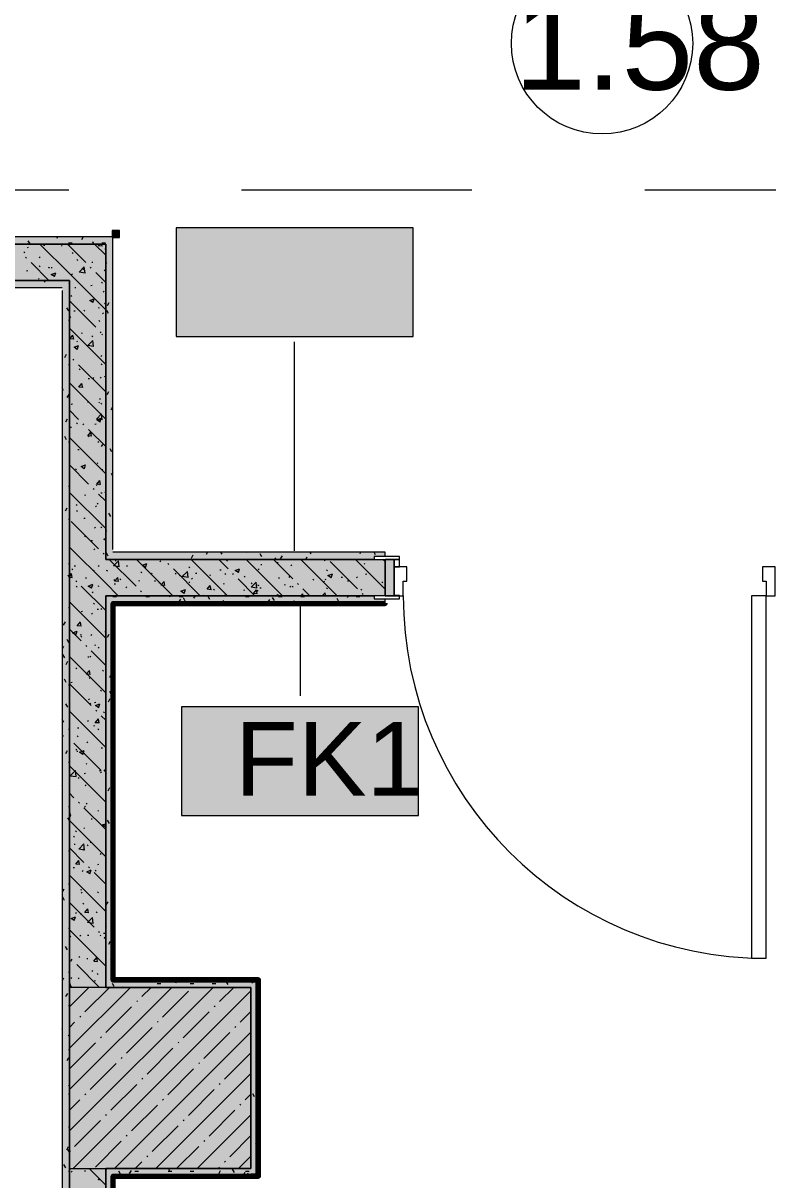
# Model space of a CAD drawing. Header units: millimetres. Extents: x -3817 to 677485, y -22715 to 103890.
# Drawn here: x 78696 to 80748, y 20480 to 23671 of the extents above; entities that cross this region are included whole.
import ezdxf

# ---------------------------------------------------------------- set-up
doc = ezdxf.new("R2010")
doc.units = ezdxf.units.MM
doc.layers.add('PDF _Геометрия', color=7, linetype='Continuous', true_color=0x1d1d1d)
doc.layers.add('PDF _Сплошная заливка', color=7, linetype='Continuous', true_color=0xffffff)
doc.layers.add('PDF _Текст', color=7, linetype='Continuous')
doc.styles.add('PDF GOST-Common', font='arial.ttf')

msp = doc.modelspace()

# ---------------------------------------------------------------- hatches: boundary and pattern name
at = {"layer": 'PDF _Сплошная заливка', "transparency": 33554559}
h = msp.add_hatch(color=256, dxfattribs=at)
h.paths.add_polyline_path([(78923.1, 23061.3), (78923.1, 23081.3), (78623.1, 23081.3), (78623.1, 23069.3), (78653.1, 23069.3), (78653.1, 23061.3), (78823.1, 23061.3)], flags=0)
h.paths.add_polyline_path([(77493.1, 23061.3), (77493.1, 23069.3), (77523.1, 23069.3), (77523.1, 23081.3), (76413.1, 23081.3), (76413.1, 23069.3), (76443.1, 23069.3), (76443.1, 23061.3), (77111.9, 23061.3)], flags=0)
h.paths.add_polyline_path([(68543.3, 23061.3), (69298.3, 23061.3), (69298.3, 23069.3), (69303.3, 23069.3), (69303.3, 23081.3), (68538.3, 23081.3), (68538.3, 23069.3), (68543.3, 23069.3), (68543.3, 23061.5)], flags=0)
h.paths.add_polyline_path([(66721.3, 23061.3), (67383.3, 23061.5), (67383.3, 23069.3), (67388.3, 23069.3), (67388.3, 23081.3), (66503.3, 23081.3), (66503.3, 23061.3)], flags=0)
h.paths.add_polyline_path([(70458.3, 23061.3), (74933.1, 23061.5), (74933.1, 23069.3), (74963.1, 23069.3), (74963.1, 23081.3), (70453.3, 23081.3), (70453.3, 23069.3), (70458.3, 23069.3)], flags=0)
for points in [[(78923.1, 22211.3), (78943.1, 22211.3), (78943.1, 23081.3), (78923.1, 23081.3), (78923.1, 22492.8)], [(78823.1, 17061.3), (78823.3, 17062.1), (78823.3, 17561.3), (78923.1, 17561.3), (78923.1, 20511.3), (78823.3, 20511.3), (78823.3, 21011.3), (78923.1, 21011.3), (78923.1, 23061.3), (78823.1, 23061.3), (78823.1, 17406.3)], [(78803.1, 17881.3), (78823.1, 17881.3), (78823.1, 22961.3), (78803.1, 22961.3), (78803.1, 17889.3)], [(79343.3, 21011.3), (79343.3, 21031.3), (78943.1, 21031.3), (78943.1, 21011.3), (79323.3, 21011.3)], [(78943.1, 20491.3), (79323.3, 20491.3), (79323.3, 20511.3), (78923.1, 20511.3), (78923.1, 20491.3)], [(78923.1, 17561.3), (78943.1, 17561.3), (78943.1, 20491.3), (78923.1, 20491.3), (78923.1, 17971.4)]]:
    msp.add_hatch(color=256, dxfattribs=at).paths.add_polyline_path(points)
h = msp.add_hatch(color=256, dxfattribs=at)
h.paths.add_polyline_path([(74963.1, 22961.3), (74963.1, 23061.3), (71053.3, 23061.3), (71053.3, 22961.3), (74933.1, 22961.3)], flags=0)
h.paths.add_polyline_path([(78653.1, 22961.3), (78823.1, 22961.3), (78823.1, 23061.3), (78623.1, 23061.3), (78623.1, 22961.3)], flags=0)
h.paths.add_polyline_path([(76962.8, 22961.3), (77523.1, 22961.3), (77523.1, 23061.3), (76413.1, 23061.3), (76413.1, 22961.3), (76663.1, 22961.3)], flags=0)
h.paths.add_polyline_path([(68678.3, 22961.3), (69328.3, 22961.3), (69328.3, 23061.3), (68513.3, 23061.3), (68513.3, 22961.3), (68543.3, 22961.3)], flags=0)
h.paths.add_polyline_path([(70453.3, 22961.3), (70553.3, 22961.3), (70553.3, 23061.3), (70428.3, 23061.3), (70428.3, 22961.3), (70432.2, 22961.3)], flags=0)
h = msp.add_hatch(color=256, dxfattribs=at)
h.paths.add_polyline_path([(77523.1, 22941.3), (77523.1, 22953.4), (77493.1, 22953.4), (77493.1, 22961.3), (77042.8, 22961.3), (77042.8, 22941.3), (77493.1, 22941.3)], flags=0)
h.paths.add_polyline_path([(78803.1, 22941.3), (78803.1, 22961.3), (78653.1, 22961.3), (78653.1, 22953.4), (78623.1, 22953.4), (78623.1, 22941.3), (78782.1, 22941.3)], flags=0)
h = msp.add_hatch(color=256, dxfattribs=at)
h.paths.add_polyline_path([(85453.3, 22191.3), (85453.3, 22211.3), (84623.3, 22211.3), (84623.3, 22199.3), (84653.3, 22199.3), (84653.3, 22191.3), (85275.9, 22191.3)], flags=0)
h.paths.add_polyline_path([(83643.3, 22191.3), (83643.3, 22199.3), (83673.3, 22199.3), (83673.3, 22211.3), (83073.3, 22211.3), (83073.3, 22199.3), (83103.3, 22199.3), (83103.3, 22191.3)], flags=0)
h.paths.add_polyline_path([(79663.3, 22191.3), (79663.3, 22199.3), (79693.3, 22199.3), (79693.3, 22211.3), (78923.1, 22211.3), (78923.1, 22191.3)], flags=0)
h.paths.add_polyline_path([(81943.3, 22191.3), (81943.3, 22199.3), (81973.3, 22199.3), (81973.3, 22211.3), (80793.3, 22211.3), (80793.3, 22199.3), (80823.3, 22199.3), (80823.3, 22191.3), (81803.3, 22191.3)], flags=0)
h = msp.add_hatch(color=256, dxfattribs=at)
h.paths.add_polyline_path([(81703.3, 22091.3), (81703.3, 22191.3), (80793.3, 22191.3), (80793.3, 22091.3), (81565, 22091.3)], flags=0)
h.paths.add_polyline_path([(79693.3, 22091.3), (79693.3, 22191.3), (78923.1, 22191.3), (78923.1, 22091.3), (79663.3, 22091.3)], flags=0)
h = msp.add_hatch(color=256, dxfattribs=at)
h.paths.add_polyline_path([(79693.3, 22071.3), (79693.3, 22083.3), (79663.3, 22083.3), (79663.3, 22091.3), (78943.1, 22091.3), (78943.1, 22071.3), (79663.3, 22071.3)], flags=0)
h.paths.add_polyline_path([(80873.3, 22071.3), (80873.3, 22091.3), (80823.3, 22091.3), (80823.3, 22083.3), (80793.3, 22083.3), (80793.3, 22071.3), (80872.3, 22071.3)], flags=0)

# ---------------------------------------------------------------- linework, layer by layer
at = {"layer": 'PDF _Геометрия', "color": 253, "lineweight": 9, "true_color": 0xaaaaaa}
for points in [[(77233.8, 23211.3), (78821.3, 23211.3)], [(79297.6, 23211.3), (79932.6, 23211.3)], [(80408.8, 23211.3), (82443.3, 23211.3), (84943.3, 23211.3)]]:
    msp.add_lwpolyline(points, dxfattribs=at)
at = {"layer": 'PDF _Геометрия', "color": 7, "lineweight": 20}
msp.add_lwpolyline([(78941.1, 23098.9), (78941.1, 23079.4), (78961.1, 23079.4), (78961.1, 23098.9)], close=True, dxfattribs=at)
at = {"layer": 'PDF _Геометрия', "color": 7, "lineweight": 9}
for points in [[(79770.3, 23106), (79117.1, 23106), (79117.1, 22806), (79770.3, 22806)], [(78823.1, 23061.3), (78653.1, 23061.3)], [(79785.6, 21784.9), (79132.4, 21784.9), (79132.4, 21484.9), (79785.6, 21484.9)], [(79323.3, 21011.3), (78823.3, 21011.3), (78823.3, 20511.3), (79323.3, 20511.3)]]:
    msp.add_lwpolyline(points, close=True, dxfattribs=at)
for points in [[(78923.1, 23081.3), (78623.1, 23081.3)], [(78623.1, 22941.3), (78782.1, 22941.3), (78803.1, 22941.3)], [(78803.1, 22933.3), (78803.1, 17889.3)], [(79443.7, 22215.3), (79443.7, 22792.1)], [(79693.3, 22211.3), (78943.1, 22211.3)], [(78943.1, 22071.3), (78956.1, 22071.3), (79693.3, 22071.3)], [(78943.1, 21031.3), (78943.1, 22070.3)], [(79459, 22070.8), (79459, 21815)], [(78943.1, 20491.3), (79323.3, 20491.3)], [(78943.1, 17581.4), (78943.1, 20490.3)]]:
    msp.add_lwpolyline(points, dxfattribs=at)
at = {"layer": 'PDF _Геометрия', "color": 253, "lineweight": 9, "true_color": 0x9b9b9b}
for points in [[(78714.5, 23061.6), (78709.5, 23070.3)], [(78790.6, 23081.3), (78788, 23076.8)], [(78861, 23081.3), (78856, 23072.7)], [(78890.6, 23061.3), (78887.2, 23067.3)], [(78709.7, 23063.2), (78708.7, 23061.3)], [(78820.7, 23064.5), (78830.8, 23064.5)], [(78912.1, 23064.5), (78922.2, 23064.5)], [(78925, 23009.3), (78923.1, 23006)], [(78942.6, 23003.5), (78943.1, 23003.5)], [(78756.5, 22961.3), (78753.4, 22956)], [(78823.1, 22954.7), (78821.5, 22951.9)], [(78821.2, 22876.8), (78816.1, 22885.6)], [(78930.8, 22869.8), (78925.8, 22878.5)], [(78932.1, 22899.6), (78927, 22890.9)], [(78942.6, 22881.6), (78943.1, 22881.6)], [(78820.7, 22851.1), (78823.1, 22851.1)], [(78803.1, 22798.1), (78803.1, 22798.1)], [(78814.2, 22756.5), (78809.2, 22747.8)], [(78942.6, 22759.7), (78943.1, 22759.7)], [(78820.7, 22729.2), (78823.1, 22729.2)], [(78807, 22657.5), (78803.1, 22664.4)], [(78931, 22653.9), (78926, 22645.2)], [(78942.6, 22668.2), (78943.1, 22668.2)], [(78821.3, 22646.8), (78816.3, 22638.1)], [(78820.7, 22637.7), (78823.1, 22637.7)], [(78942.1, 22612.3), (78937.1, 22603.5)], [(78817.2, 22578.8), (78812.2, 22570.1)], [(78815.2, 22521.4), (78810.2, 22530.2)], [(78942.6, 22546.3), (78943.1, 22546.3)], [(78820.7, 22515.8), (78823.1, 22515.8)], [(78940.1, 22488), (78935.1, 22496.7)], [(78943.1, 22431), (78940.1, 22425.8)], [(78943.1, 22421.9), (78939.2, 22428.6)], [(78942.6, 22424.4), (78943.1, 22424.4)], [(78820.7, 22393.9), (78823.1, 22393.9)], [(78816.1, 22333.1), (78811.1, 22324.3)], [(78820.7, 22302.5), (78823.1, 22302.5)], [(78937.1, 22310.3), (78932.1, 22319)], [(78942.6, 22332.9), (78943.1, 22332.9)], [(78823.1, 22284.1), (78822.3, 22282.7)], [(78926, 22268.6), (78923.1, 22273.6)], [(78930, 22200.6), (78925, 22209.3)], [(79203.4, 22211.3), (79200, 22205.4)], [(79243.8, 22205.8), (79240.6, 22211.3)], [(79311.8, 22209.9), (79311, 22211.3)], [(79353.5, 22198.7), (79348.4, 22207.4)], [(79489.5, 22206.9), (79487, 22211.3)], [(79625.8, 22211.3), (79623.4, 22207.3)], [(79667.2, 22203.9), (79662.9, 22211.3)], [(78820.7, 22180.5), (78823.1, 22180.5)], [(79163.4, 22203), (79158.3, 22194.3)], [(79392.9, 22191.3), (79390.1, 22196.3)], [(79409.1, 22201.9), (79404.1, 22193.2)], [(79477.1, 22197.8), (79473.4, 22191.3)], [(78823.1, 22142), (78819.4, 22148.4)], [(78803.9, 22129), (78803.1, 22127.5)], [(78942.6, 22089.1), (78943.1, 22089.1), (78952.7, 22089.1)], [(79034.1, 22089.1), (79044.1, 22089.1)], [(79100.7, 22087.9), (79098.7, 22091.3)], [(79128.8, 22082.1), (79123.8, 22073.4)], [(79125.5, 22089.1), (79135.6, 22089.1)], [(79142.3, 22076.8), (79137.3, 22085.5)], [(79169.3, 22091.3), (79165.4, 22084.6)], [(79210.3, 22080.9), (79205.3, 22089.6)], [(79251, 22071.3), (79246.9, 22078.4)], [(79308.4, 22089.1), (79318.4, 22089.1)], [(79374.5, 22081), (79369.5, 22072.3)], [(79388, 22077.9), (79383, 22086.6)], [(79399.8, 22089.1), (79409.9, 22089.1)], [(79460.8, 22089.1), (79470.8, 22089.1)], [(79521.3, 22091.3), (79520.8, 22090.6)], [(79565.7, 22074.9), (79560.7, 22083.6)], [(79591.7, 22091.3), (79588.9, 22086.5)], [(79613.2, 22089.1), (79623.2, 22089.1)], [(78820.7, 22058.6), (78823.1, 22058.6)], [(79442.6, 22077), (79439.3, 22071.3)], [(79603, 22071.3), (79602.4, 22072.4)], [(79673.4, 22071.3), (79670.4, 22076.5)], [(79688.3, 22075.9), (79685.7, 22071.3)], [(78811, 22019.3), (78805.9, 22010.6)], [(78931.8, 21984.7), (78926.8, 21976)], [(78942.6, 21997.7), (78943.1, 21997.7)], [(78806.9, 21951.3), (78803.1, 21944.7)], [(78821.5, 21961.9), (78816.4, 21970.6)], [(78820.7, 21967.2), (78823.1, 21967.2)], [(78810.3, 21920.3), (78805.3, 21929)], [(78818, 21909.6), (78813, 21900.9)], [(78814.4, 21852.3), (78809.4, 21861)], [(78938.9, 21875.1), (78933.8, 21866.3)], [(78942.6, 21875.7), (78943.1, 21875.7)], [(78820.7, 21845.3), (78823.1, 21845.3)], [(78939.3, 21818.8), (78934.3, 21827.5)], [(78818.5, 21784.2), (78813.4, 21792.9)], [(78934.8, 21807), (78929.7, 21798.3)], [(78943.1, 21760.4), (78940.9, 21756.7)], [(78807.3, 21742.6), (78803.1, 21750)], [(78942.6, 21753.8), (78943.1, 21753.8)], [(78805.8, 21705.5), (78803.1, 21700.8)], [(78820.7, 21723.3), (78823.1, 21723.3)], [(78816.9, 21663.9), (78811.9, 21655.2)], [(78943.1, 21690.3), (78942.4, 21691.4)], [(78820.7, 21631.9), (78823.1, 21631.9)], [(78942.6, 21662.4), (78943.1, 21662.4)], [(78823.1, 21613.5), (78823.1, 21613.5)], [(78925.2, 21599.5), (78923.1, 21603.1)], [(78804.3, 21564.9), (78803.1, 21567.1)], [(78933.7, 21561.3), (78928.6, 21552.6)], [(78942.6, 21540.5), (78943.1, 21540.5)], [(78820.7, 21510), (78823.1, 21510)], [(78943.1, 21516.6), (78939.8, 21510.9)], [(78823.1, 21471.5), (78818.6, 21479.2)], [(78933.3, 21463.4), (78928.3, 21472.1)], [(78942.6, 21418.5), (78943.1, 21418.5)], [(78820.7, 21388.1), (78823.1, 21388.1)], [(78942.6, 21327.1), (78943.1, 21327.1)], [(78807.7, 21282.1), (78803.1, 21274.1)], [(78820.7, 21296.6), (78823.1, 21296.6)], [(78809.5, 21251.1), (78804.5, 21259.8)], [(78928.5, 21247.5), (78923.5, 21238.8)], [(78942.6, 21205.2), (78943.1, 21205.2)], [(78820.7, 21174.7), (78823.1, 21174.7)], [(78924.4, 21179.5), (78923.1, 21177.2)], [(78817.7, 21115.1), (78812.6, 21123.8)], [(78935.6, 21137.8), (78930.5, 21129.1)], [(78942.6, 21081.6), (78937.6, 21090.3)], [(78942.6, 21083.3), (78943.1, 21083.3)], [(78806.6, 21036.3), (78803.1, 21030.3)], [(78820.7, 21052.8), (78823.1, 21052.8)], [(79050.1, 21031.3), (79047.3, 21026.5)], [(79120.4, 21031.2), (79115.3, 21022.5)], [(79218.8, 21029.9), (79218, 21031.3)], [(79260.4, 21018.7), (79255.4, 21027.5)], [(79328.5, 21022.8), (79323.5, 21031.3)], [(78817.7, 20994.7), (78812.7, 20986)], [(78946.7, 21013.6), (78943.1, 21019.8), (78941.6, 21022.3)], [(78969, 21012.9), (78968.1, 21011.3)], [(79064.5, 21022.3), (79074.6, 21022.3)], [(79156, 21022.3), (79166, 21022.3)], [(79214.8, 21011.8), (79214.5, 21011.3)], [(79216.9, 21022.3), (79227, 21022.3)], [(78820.7, 20961.3), (78823.1, 20961.3)], [(79338.9, 20991.8), (79343.3, 20991.8)], [(79343.3, 20929.6), (79341.7, 20926.9)], [(79343.3, 20936.2), (79342.8, 20937.1)], [(79338.9, 20900.4), (79343.3, 20900.4)], [(78803.5, 20895.7), (78803.1, 20896.5)], [(78823.1, 20882), (78819.8, 20876.3)], [(79342.7, 20867.6), (79337.6, 20858.9)], [(78820.7, 20839.4), (78823.1, 20839.4)], [(78820.7, 20817), (78815.7, 20808.3)], [(78823.1, 20740), (78821.9, 20742)], [(78820.7, 20717.5), (78823.1, 20717.5)], [(79333.6, 20709.1), (79328.6, 20717.8)], [(79338.9, 20717.5), (79343.3, 20717.5)], [(79338.9, 20656.5), (79343.3, 20656.5)], [(78820.7, 20626.1), (78823.1, 20626.1)], [(79341.6, 20621.9), (79336.6, 20613.2)], [(79341.8, 20573), (79336.8, 20581.7)], [(78819.6, 20571.3), (78814.6, 20562.6)], [(78823.1, 20557.1), (78818.9, 20564.3)], [(79338.9, 20565.1), (79343.3, 20565.1)], [(78812.8, 20513.9), (78807.8, 20522.6)], [(78820.7, 20504.1), (78823.1, 20504.1)], [(78925.2, 20510.3), (78923.1, 20506.6)], [(78964.1, 20495.7), (78959.1, 20504.4)], [(78993.3, 20506.2), (78988.2, 20497.5)], [(79001.8, 20491.3), (79000.7, 20493.2)], [(79003.6, 20504.1), (79013.6, 20504.1)], [(79095, 20504.1), (79105.1, 20504.1)], [(79100.2, 20503.9), (79095.8, 20511.3)], [(79156, 20504.1), (79166, 20504.1)], [(79239, 20505.1), (79234, 20496.4)], [(79277.9, 20500.9), (79272.8, 20509.6)], [(79307, 20501), (79302, 20492.3)], [(79308.4, 20504.1), (79318.4, 20504.1)], [(79318.6, 20491.3), (79314.5, 20498.4)]]:
    msp.add_lwpolyline(points, dxfattribs=at)
at = {"layer": 'PDF _Геометрия', "color": 9, "lineweight": 9, "true_color": 0xc0c0c0}
for points in [[(78943.1, 22219.3), (78943.1, 23081.3), (78923.1, 23081.3)], [(79693.3, 22199.3), (79693.3, 22211.3)], [(79693.3, 22091.3), (79693.3, 22191.3)], [(78923.1, 21011.3), (78923.1, 22091.3), (79663.3, 22091.3), (78943.1, 22091.3), (78923.1, 22091.3), (78923.1, 21011.3), (78943.1, 21011.3), (79323.3, 21011.3), (79323.3, 20511.3), (78923.1, 20511.3), (78923.1, 20491.3), (78923.1, 17561.3)], [(79693.3, 22071.3), (79693.3, 22083.3)], [(79323.3, 20491.3), (79343.3, 20491.3), (79343.3, 21011.3), (79343.3, 21031.3), (78944.1, 21031.3)], [(78923.1, 17561.3), (78923.1, 20511.3)]]:
    msp.add_lwpolyline(points, dxfattribs=at)
at = {"layer": 'PDF _Геометрия', "color": 252, "lineweight": 9, "true_color": 0x878787}
for points in [[(78697.4, 23039.9), (78699.8, 23037.7)], [(78707.2, 23052), (78710.5, 23052.4)], [(78923.1, 22880), (78823.1, 22980), (78741.7, 23061.3)], [(78751.7, 23057.9), (78755, 23058.3)], [(78801.1, 23057.7), (78803.5, 23055.5)], [(78868.3, 23010.3), (78823.1, 23055.5), (78817.2, 23061.3)], [(78830.9, 23036.2), (78833.6, 23038.2)], [(78923.1, 23030.9), (78892.6, 23061.3)], [(78913.2, 23055.5), (78902.5, 23056.4), (78906.7, 23061.3)], [(78913.2, 23055.4), (78912.1, 23061.3)], [(78920.7, 23047.5), (78923.1, 23049.3)], [(78923.1, 23034.3), (78922.2, 23034.9), (78923.1, 23035.2)], [(78704.8, 23022.9), (78702.3, 23025.4)], [(78766.3, 22961.3), (78717.4, 23010.3)], [(78739.6, 23023.6), (78742.3, 23025.7)], [(78843.7, 23018.7), (78846.1, 23016.4)], [(78884.5, 23011.4), (78887.9, 23011.8)], [(78704.9, 22987.7), (78708.2, 22988.2)], [(78740, 23000.9), (78742.4, 22998.6)], [(78764.8, 22997.4), (78767.7, 22995.6)], [(78772.3, 22996.6), (78775.6, 22997)], [(78781.7, 22971.6), (78772.8, 22977.5), (78785.3, 22982.3)], [(78781.7, 22971.5), (78785.3, 22982.2)], [(78828.8, 22977), (78831.4, 22979)], [(78866.1, 22981.5), (78850.3, 22984), (78864.1, 22998.4)], [(78859.8, 22993.4), (78862.6, 22991.6)], [(78866.1, 22981.5), (78864.1, 22998.4)], [(78883.4, 22995.2), (78880.9, 22997.7)], [(78923.1, 22955.5), (78895.9, 22982.6)], [(78918.6, 22988.3), (78921.2, 22990.4)], [(78737.5, 22964.4), (78740.1, 22966.5)], [(78837.8, 22941.3), (78841.1, 22941.7)], [(78882.3, 22947.1), (78885.6, 22947.6)], [(78911.6, 22956.5), (78914, 22954.2)], [(78826.6, 22917.8), (78829.3, 22919.8)], [(78887.8, 22900), (78878.9, 22905.9), (78891.4, 22910.7)], [(78887.8, 22899.9), (78891.4, 22910.7)], [(78916.4, 22929.2), (78919.1, 22931.2)], [(78895.9, 22831.8), (78823.1, 22904.6)], [(78825.1, 22902.5), (78828, 22900.7)], [(78835.5, 22877), (78838.8, 22877.4)], [(78862.6, 22878.6), (78865.5, 22876.8)], [(78902.8, 22885.9), (78906.2, 22886.3)], [(78920.1, 22898.5), (78922.9, 22896.7)], [(78824.4, 22858.6), (78827.1, 22860.6)], [(78904.2, 22850.4), (78906.7, 22848.1)], [(78914.2, 22870), (78916.9, 22872)], [(78923.1, 22729.1), (78823.1, 22829.1)], [(78856.1, 22815.7), (78859.4, 22816.2)], [(78911, 22816.7), (78908.5, 22819.2)], [(78912.1, 22810.8), (78914.7, 22812.8)], [(78823.1, 22800), (78824.9, 22801.4)], [(78835, 22799.1), (78824.4, 22800.1), (78832.9, 22810.3)], [(78835, 22799.1), (78832.9, 22810.2)], [(78844.5, 22771), (78835.7, 22777), (78848.1, 22781.8)], [(78843.1, 22793.5), (78845.6, 22791.3)], [(78844.5, 22771), (78848.2, 22781.7)], [(78889.7, 22778.9), (78873.8, 22781.3), (78887.7, 22795.8)], [(78884.7, 22808.1), (78887.5, 22806.3)], [(78889.7, 22778.8), (78887.7, 22795.7)], [(78909.9, 22751.6), (78912.6, 22753.6)], [(78921.6, 22760.4), (78923.1, 22760.6)], [(78835.6, 22741.2), (78833.1, 22743.7)], [(78923.1, 22653.8), (78848.2, 22728.7)], [(78850.1, 22717.3), (78852.9, 22715.5)], [(78911, 22731.3), (78913.5, 22729)], [(78874.8, 22690.3), (78878.1, 22690.7)], [(78887.5, 22693.4), (78890.4, 22691.6)], [(78907.8, 22692.4), (78910.4, 22694.4)], [(78919.3, 22696.1), (78922.7, 22696.6)], [(78923.1, 22578.3), (78823.1, 22678.3)], [(78859.7, 22665.4), (78849, 22666.3), (78857.6, 22676.5)], [(78859.7, 22665.3), (78857.6, 22676.5)], [(78828, 22620.1), (78831.4, 22620.6)], [(78872.6, 22626), (78875.9, 22626.4)], [(78903.7, 22625.2), (78906.2, 22623)], [(78905.6, 22633.2), (78908.3, 22635.3)], [(78909.6, 22622.9), (78912.4, 22621.1)], [(78848.2, 22577.8), (78823.1, 22602.9)], [(78913.2, 22576.3), (78897.4, 22578.7), (78911.3, 22593.2)], [(78913.2, 22576.2), (78911.3, 22593.1)], [(78842.6, 22568.4), (78845.1, 22566.1)], [(78863.2, 22562.7), (78860.7, 22565.2)], [(78893.1, 22564.7), (78896.4, 22565.2)], [(78907.4, 22570.5), (78898.6, 22576.5), (78911, 22581.3)], [(78903.4, 22574), (78906.1, 22576.1)], [(78907.4, 22570.5), (78911, 22581.2)], [(78923.1, 22427.4), (78823.1, 22527.4)], [(78825.8, 22555.9), (78829.1, 22556.3)], [(78884.3, 22531.7), (78873.7, 22532.6), (78882.3, 22542.8)], [(78875, 22532), (78877.8, 22530.2)], [(78923.1, 22502.9), (78875.8, 22550.1)], [(78884.3, 22531.6), (78882.3, 22542.7)], [(78846.3, 22494.6), (78849.7, 22495)], [(78901.3, 22514.8), (78903.9, 22516.9)], [(78910.5, 22506.2), (78913, 22503.9)], [(78912.5, 22508.1), (78915.3, 22506.3)], [(78875.8, 22399.3), (78823.1, 22452)], [(78839.6, 22441.7), (78842.4, 22439.9)], [(78864.1, 22441.6), (78855.3, 22447.6), (78867.7, 22452.3)], [(78864.2, 22441.5), (78867.8, 22452.3)], [(78899.1, 22455.7), (78901.8, 22457.7)], [(78911.9, 22439.3), (78915.2, 22439.7)], [(78896.9, 22396.5), (78899.6, 22398.5)], [(78909, 22397.9), (78898.4, 22398.9), (78906.9, 22409.1)], [(78903.2, 22400.1), (78905.6, 22397.8)], [(78909, 22397.9), (78907, 22409)], [(78923.1, 22276.5), (78823.1, 22376.5)], [(78865.1, 22369.1), (78868.4, 22369.6)], [(78890.9, 22384.2), (78888.4, 22386.7)], [(78923.1, 22352), (78903.5, 22371.6)], [(78909.6, 22375), (78912.9, 22375.4)], [(78923.1, 22375.8), (78921, 22376.1), (78923.1, 22378.3)], [(78842.1, 22343.2), (78844.6, 22341)], [(78894.8, 22337.3), (78897.4, 22339.3)], [(78899.9, 22346.8), (78902.7, 22345)], [(78823.1, 22322.9), (78824.5, 22323.4)], [(78823.1, 22319.1), (78824.5, 22323.3)], [(78842.5, 22326.9), (78845.3, 22325.1)], [(78862.8, 22304.9), (78866.1, 22305.3)], [(78903.5, 22220.7), (78828, 22296.2)], [(78892.6, 22278.1), (78895.3, 22280.1)], [(78910, 22281), (78912.5, 22278.8)], [(78864.5, 22256.4), (78867.3, 22254.6)], [(78883.4, 22243.6), (78886.7, 22244)], [(78923.1, 22243.7), (78918.2, 22247), (78923.1, 22248.9)], [(78923.1, 22265.1), (78923, 22265.1), (78923.1, 22265.2)], [(78957.4, 22091.3), (78923.1, 22125.7), (78823.1, 22225.7)], [(78890.5, 22218.9), (78893.1, 22220.9)], [(78918.6, 22205.7), (78916.1, 22208.2)], [(78836.6, 22173.5), (78839.9, 22173.9)], [(78902.7, 22174.9), (78905.1, 22172.7)], [(79006.6, 22117.6), (78932.9, 22191.3)], [(78960.4, 22171), (78944.6, 22173.5), (78958.4, 22187.9)], [(78948.9, 22188.3), (78952.2, 22188.7)], [(78960.4, 22171), (78958.4, 22187.8)], [(78980.6, 22173), (78983.3, 22175.1)], [(79007.9, 22191.3), (79008.8, 22190.5)], [(79108.3, 22091.3), (79008.3, 22191.3)], [(79033.1, 22169.5), (79024.3, 22175.5), (79036.7, 22180.2)], [(79033.2, 22169.4), (79036.8, 22180.2)], [(79071.9, 22185.6), (79074.6, 22187.6)], [(79097.1, 22178), (79094.6, 22180.5)], [(79259.1, 22091.3), (79159.1, 22191.3)], [(79260.5, 22165.4), (79234.6, 22191.3)], [(79256.3, 22189.3), (79258.8, 22187)], [(79410, 22091.3), (79310, 22191.3)], [(79350.4, 22177.2), (79353.7, 22177.6)], [(79439.1, 22137.8), (79385.5, 22191.3)], [(79394.9, 22183), (79398.2, 22183.5)], [(79433, 22175), (79435.7, 22177)], [(79560.9, 22091.3), (79460.9, 22191.3)], [(79525.4, 22188.3), (79528, 22190.4)], [(79617.6, 22110.1), (79542.2, 22185.5)], [(79693.3, 22109.8), (79611.7, 22191.3)], [(79635.3, 22180.5), (79637.8, 22178.2)], [(79693, 22185.5), (79687.2, 22191.3)], [(78823.1, 22146), (78828.7, 22152.7)], [(78828, 22145.3), (78823.1, 22150.3)], [(78823.1, 22142.3), (78830.8, 22141.6)], [(78830.8, 22141.5), (78828.8, 22152.7)], [(78829.9, 22165.6), (78832.7, 22163.8)], [(78867.4, 22141.7), (78870.2, 22139.9)], [(78888.3, 22159.7), (78891, 22161.8)], [(78924.8, 22161.5), (78927.6, 22159.7)], [(79019.7, 22157.5), (79022.5, 22155.7)], [(79048.9, 22153.7), (79051.4, 22151.4)], [(79183.7, 22091.3), (79109.7, 22165.4)], [(79114.6, 22153.5), (79117.5, 22151.7)], [(79126.3, 22147.6), (79129.6, 22148.1)], [(79150.1, 22141.6), (79134.3, 22144), (79148.2, 22158.5)], [(79150.1, 22141.5), (79148.2, 22158.4)], [(79152.6, 22171.5), (79155.1, 22169.2)], [(79170.8, 22153.5), (79174.1, 22153.9)], [(79209.5, 22149.5), (79212.4, 22147.7)], [(79238.1, 22162.4), (79241.4, 22162.8)], [(79251.9, 22151.1), (79254.6, 22153.1)], [(79275.6, 22150.3), (79273.1, 22152.8)], [(79288.7, 22155.3), (79279.8, 22161.2), (79292.3, 22166)], [(79288.7, 22155.2), (79292.3, 22165.9)], [(79304.5, 22145.5), (79307.3, 22143.7)], [(79343.2, 22163.6), (79345.9, 22165.6)], [(79427.9, 22144.9), (79430.4, 22142.6)], [(79531.6, 22162.7), (79534.1, 22160.4)], [(79544.2, 22141), (79535.3, 22147), (79547.8, 22151.8)], [(79544.2, 22141), (79547.8, 22151.7)], [(79572.3, 22142.4), (79575.6, 22142.8)], [(79614.5, 22141.6), (79617.2, 22143.7)], [(79639.6, 22151.3), (79642.9, 22151.7)], [(78843.1, 22130.2), (78840.6, 22132.7)], [(78841.6, 22118.1), (78844, 22115.8)], [(78923.1, 22050.3), (78855.7, 22117.6)], [(78883.7, 22112.1), (78874.9, 22118.1), (78887.4, 22122.9)], [(78883.8, 22112.1), (78887.4, 22122.8)], [(78902.1, 22118.1), (78905.5, 22118.6)], [(78945.3, 22135.9), (78947.7, 22133.6)], [(78946.6, 22124), (78950, 22124.4)], [(78958.3, 22130.4), (78947.7, 22131.4), (78956.3, 22141.6)], [(78958.3, 22130.4), (78956.3, 22141.5)], [(78962.3, 22137.7), (78965.1, 22135.9)], [(78978.5, 22113.9), (78981.1, 22115.9)], [(79014, 22132.9), (79017.3, 22133.3)], [(79057.2, 22133.7), (79060, 22131.8)], [(79069.8, 22126.4), (79072.4, 22128.4)], [(79085.9, 22119.3), (79075.2, 22120.2), (79083.8, 22130.4)], [(79085.9, 22119.2), (79083.8, 22130.4)], [(79152.1, 22129.6), (79154.9, 22127.8)], [(79159.6, 22137.8), (79162.2, 22139.8)], [(79213.4, 22108.1), (79202.8, 22109.1), (79211.3, 22119.3)], [(79213.4, 22108.1), (79211.4, 22119.2)], [(79247, 22125.6), (79249.9, 22123.8)], [(79334.6, 22091.3), (79288.2, 22137.8)], [(79339.9, 22112.2), (79324.1, 22114.6), (79337.9, 22129)], [(79324.2, 22127.1), (79326.7, 22124.8)], [(79339.9, 22112.1), (79337.9, 22129)], [(79341.9, 22121.6), (79344.8, 22119.8)], [(79348.1, 22112.9), (79351.5, 22113.3)], [(79399.4, 22141.5), (79402.2, 22139.7)], [(79415.5, 22121.8), (79418.8, 22122.2)], [(79430.9, 22115.8), (79433.5, 22117.8)], [(79436.9, 22117.6), (79439.7, 22115.8)], [(79454.1, 22122.7), (79451.6, 22125.2)], [(79485.5, 22091.3), (79466.7, 22110.1)], [(79494.3, 22137.5), (79497.1, 22135.7)], [(79523.2, 22129.1), (79525.9, 22131.2)], [(79527.8, 22136.5), (79531.1, 22137)], [(79531.8, 22113.6), (79534.6, 22111.8)], [(79589.2, 22133.5), (79592, 22131.7)], [(79684.1, 22129.5), (79686.9, 22127.7)], [(78886.1, 22100.5), (78888.8, 22102.6)], [(79021.7, 22102.6), (79019.1, 22105.1)], [(79116.8, 22091.5), (79117, 22091.3)], [(79139.3, 22097.9), (79130.4, 22103.9), (79142.9, 22108.7)], [(79139.3, 22097.8), (79142.9, 22108.6)], [(79191.3, 22092.2), (79194.7, 22092.7)], [(79220.5, 22109.3), (79223, 22107)], [(79249.8, 22091.9), (79252.4, 22093.9)], [(79303.6, 22107), (79307, 22107.5)], [(79340.9, 22097), (79330.3, 22097.9), (79338.9, 22108.1)], [(79340.9, 22096.9), (79338.9, 22108.1)], [(79341.1, 22104.4), (79343.7, 22106.5)], [(79390.4, 22091.3), (79398.4, 22094.4)], [(79397.4, 22091.3), (79398.4, 22094.4)], [(79461.7, 22091.3), (79466.4, 22097)], [(79467.4, 22091.3), (79466.4, 22096.9)], [(79519.7, 22091.3), (79527.7, 22099.6)], [(79528.6, 22091.3), (79527.7, 22099.6)], [(79626.7, 22109.6), (79629.5, 22107.8)], [(79632.7, 22095), (79630.2, 22097.5)], [(78923.1, 21974.8), (78823.1, 22074.8)], [(78855.4, 22048), (78858.7, 22048.4)], [(78889.4, 22071.2), (78892.3, 22069.4)], [(78899.9, 22053.9), (78903.2, 22054.3)], [(78909.5, 22055.9), (78911.9, 22053.6)], [(78855.5, 22007.9), (78844.8, 22008.8), (78853.4, 22019)], [(78855.5, 22007.8), (78853.4, 22018.9)], [(78884, 22041.3), (78886.6, 22043.4)], [(78855.7, 21966.8), (78823.1, 21999.4)], [(78840.5, 21983.2), (78831.6, 21989.2), (78844.1, 21994)], [(78840.5, 21983.2), (78844.1, 21993.9)], [(78853.1, 21983.7), (78856.4, 21984.2)], [(78881.8, 21982.1), (78884.5, 21984.2)], [(78920.4, 21992.6), (78923.1, 21993)], [(78854.8, 21980.3), (78857.6, 21978.5)], [(78870.8, 21951.7), (78868.3, 21954.2)], [(78892.3, 21956.4), (78895.1, 21954.6)], [(78923.1, 21823.9), (78823.1, 21923.9)], [(78873.7, 21922.5), (78877, 21922.9)], [(78879.6, 21923), (78882.3, 21925)], [(78923.1, 21899.4), (78883.4, 21939.1)], [(78902.1, 21949.8), (78904.6, 21947.5)], [(78841, 21892.9), (78843.5, 21890.7)], [(78880.1, 21874.1), (78869.5, 21875.1), (78878.1, 21885.3)], [(78877.5, 21863.8), (78880.1, 21865.8)], [(78880.2, 21874.1), (78878.1, 21885.2)], [(78914.3, 21885.9), (78917.2, 21884.1)], [(78883.4, 21788.2), (78823.1, 21848.5)], [(78826.9, 21852.4), (78830.2, 21852.8)], [(78908.9, 21830.7), (78911.4, 21828.5)], [(78875.3, 21804.6), (78878, 21806.6)], [(78879.7, 21795.1), (78882.5, 21793.3)], [(78892.4, 21797), (78895.7, 21797.5)], [(78903.4, 21782.7), (78894.5, 21788.7), (78907, 21793.4)], [(78903.4, 21782.6), (78907, 21793.4)], [(78823.1, 21774.7), (78825.1, 21773.4)], [(78923.1, 21673.1), (78823.1, 21773.1)], [(78898.5, 21773.2), (78895.9, 21775.7)], [(78923.1, 21748.5), (78911, 21760.6)], [(78917.2, 21771.2), (78920, 21769.4)], [(78845.6, 21726.9), (78848.9, 21727.3)], [(78873.2, 21745.4), (78875.8, 21747.4)], [(78890.1, 21732.7), (78893.5, 21733.2)], [(78904.8, 21740.4), (78894.2, 21741.3), (78902.8, 21751.5)], [(78904.8, 21740.3), (78902.8, 21751.5)], [(78844.3, 21704.7), (78847.2, 21702.9)], [(78901.6, 21724.6), (78904.1, 21722.4)], [(78911, 21609.7), (78835.6, 21685.2)], [(78840.5, 21667.8), (78843, 21665.5)], [(78860.1, 21653.8), (78851.2, 21659.7), (78863.7, 21664.5)], [(78860.1, 21653.7), (78863.7, 21664.5)], [(78871, 21686.2), (78873.7, 21688.2)], [(78910.7, 21671.5), (78914, 21671.9)], [(78843.4, 21662.6), (78846.7, 21663.1)], [(78923.1, 21522.2), (78823.1, 21622.2)], [(78825.5, 21595), (78839.4, 21609.4)], [(78841.3, 21592.5), (78839.4, 21609.4)], [(78863.9, 21601.4), (78867.3, 21601.8)], [(78868.8, 21627), (78871.5, 21629.1)], [(78904.6, 21609.8), (78907.5, 21608)], [(78908.4, 21605.6), (78910.9, 21603.3)], [(78923.1, 21607.2), (78918.9, 21607.6), (78923.1, 21612.6)], [(78825.5, 21595), (78841.3, 21592.6)], [(78847.2, 21590), (78850, 21588.2)], [(78866.7, 21567.8), (78869.3, 21569.9)], [(78835.6, 21534.3), (78823.1, 21546.8)], [(78850.7, 21519.2), (78848.2, 21521.7)], [(78923.1, 21446.8), (78863.2, 21506.6)], [(78864.5, 21508.6), (78867.2, 21510.7)], [(78869.3, 21519.4), (78872.1, 21517.6)], [(78823.1, 21493.4), (78824.6, 21495.2)], [(78823.1, 21484.4), (78826.6, 21484.1)], [(78826.6, 21484), (78824.6, 21495.1)], [(78882.7, 21475.9), (78886, 21476.3)], [(78901.1, 21499.5), (78903.6, 21497.2)], [(78923.1, 21371.3), (78823.1, 21471.3)], [(78840, 21442.7), (78842.5, 21440.4)], [(78862.4, 21449.4), (78865, 21451.5)], [(78923, 21453.2), (78914.1, 21459.2), (78923.1, 21462.7)], [(78923, 21453.2), (78923.1, 21453.5)], [(78834.6, 21428.6), (78837.5, 21426.8)], [(78880.4, 21411.6), (78883.7, 21412.1)], [(78863.2, 21355.8), (78823.1, 21395.9)], [(78835.9, 21405.8), (78839.2, 21406.2)], [(78864.9, 21389.9), (78849.1, 21392.4), (78862.9, 21406.8)], [(78860.2, 21390.3), (78862.8, 21392.3)], [(78864.9, 21389.9), (78863, 21406.8)], [(78872.1, 21404.7), (78875, 21402.9)], [(78907.9, 21380.4), (78910.4, 21378.2)], [(78851.3, 21350.3), (78840.7, 21351.3), (78849.2, 21361.5)], [(78851.3, 21350.3), (78849.3, 21361.4)], [(78901, 21350.4), (78904.3, 21350.8)], [(78923.1, 21220.5), (78823.1, 21320.5)], [(78833.6, 21341.5), (78837, 21341.9)], [(78858, 21331.1), (78860.7, 21333.1)], [(78879.7, 21324.3), (78870.9, 21330.3), (78883.3, 21335.1)], [(78878.3, 21340.7), (78875.8, 21343.2)], [(78879.7, 21324.3), (78883.3, 21335)], [(78923.1, 21295.9), (78890.9, 21328.1)], [(78894.2, 21334.2), (78897, 21332.4)], [(78854.2, 21280.2), (78857.5, 21280.7)], [(78855.9, 21271.9), (78858.5, 21273.9)], [(78900.6, 21274.3), (78903, 21272.1)], [(78890.9, 21177.2), (78823.1, 21245.1)], [(78839.5, 21217.5), (78841.9, 21215.2)], [(78859.6, 21243.4), (78862.4, 21241.5)], [(78876, 21216.6), (78865.3, 21217.5), (78873.9, 21227.7)], [(78876, 21216.5), (78873.9, 21227.7)], [(78897, 21219.5), (78899.9, 21217.7)], [(78919.7, 21224.9), (78923, 21225.3)], [(78836.4, 21195.4), (78827.6, 21201.4), (78840, 21206.1)], [(78836.5, 21195.3), (78840.1, 21206.1)], [(78853.7, 21212.7), (78856.4, 21214.7)], [(78888.5, 21187.3), (78872.7, 21189.8), (78886.5, 21204.2)], [(78888.5, 21187.3), (78886.5, 21204.1)], [(78923.1, 21069.6), (78823.1, 21169.6)], [(78824.2, 21153), (78827, 21151.2)], [(78851.5, 21153.5), (78854.2, 21155.5)], [(78872.9, 21154.8), (78876.3, 21155.2)], [(78906, 21162.1), (78903.5, 21164.7)], [(78907.4, 21155.3), (78909.8, 21153)], [(78917.4, 21160.6), (78920.8, 21161.1)], [(78923.1, 21145.1), (78918.6, 21149.6)], [(78919.1, 21149), (78921.9, 21147.2)], [(78830.6, 21086.7), (78828, 21089.2)], [(78849.4, 21094.3), (78852, 21096.4)], [(78870.7, 21090.5), (78874, 21090.9)], [(78890, 21083.8), (78898.6, 21094)], [(78900.6, 21082.8), (78898.6, 21093.9)], [(78826.2, 21084.6), (78829.5, 21085.1)], [(78905.9, 21011.3), (78843.1, 21074.1)], [(78884.5, 21058.1), (78887.3, 21056.3)], [(78890, 21083.8), (78900.6, 21082.8)], [(78827, 21038.2), (78829.9, 21036.4)], [(78847.2, 21035.1), (78849.9, 21037.2)], [(78891.2, 21029.2), (78894.6, 21029.7)], [(78900, 21049.2), (78902.5, 21046.9)], [(78922, 21034.2), (78923.1, 21033.5)], [(78830.4, 21011.3), (78823.1, 21018.7)], [(78823.9, 21020.4), (78827.2, 21020.8)], [(78827.8, 20502.4), (78830.4, 20504.5)], [(78864.3, 20506.4), (78867.1, 20504.6)], [(78923.1, 20466.1), (78877.8, 20511.3)], [(78901.8, 20482.5), (78904.6, 20480.7)]]:
    msp.add_lwpolyline(points, dxfattribs=at)
at = {"layer": 'PDF _Геометрия', "color": 9, "lineweight": 9, "true_color": 0xc0c0c0}
for points in [[(78923.1, 23061.3), (78923.1, 22211.3), (78923.1, 22191.3), (79663.3, 22191.3), (78923.1, 22191.3), (78923.1, 23061.3), (78823.1, 23061.3)], [(77042.8, 22941.3), (77042.8, 22381.3), (76663.1, 22381.3), (76663.1, 22361.3), (76663.1, 17881.3), (76663.1, 17861.3), (78823.1, 17861.3), (78823.1, 17881.3), (78823.1, 22961.3), (78803.1, 22961.3), (78653.1, 22961.3), (78823.1, 22961.3), (78823.1, 17861.3), (76663.1, 17861.3), (76663.1, 22381.3), (77042.8, 22381.3), (77042.8, 22461.3), (77042.8, 22961.3), (77493.1, 22961.3), (77042.8, 22961.3)]]:
    msp.add_lwpolyline(points, close=True, dxfattribs=at)
at = {"layer": 'PDF _Геометрия', "color": 253, "lineweight": 9, "true_color": 0x9b9b9b}
msp.add_lwpolyline([(78943.1, 22211), (78942.6, 22211)], close=True, dxfattribs=at)
at = {"layer": 'PDF _Геометрия', "color": 253, "lineweight": 13, "true_color": 0xaaaaaa}
for points in [[(79733.3, 22199.3), (79663.3, 22199.3), (79663.3, 22191.3), (79733.3, 22191.3)], [(79718.3, 22191.3), (79693.3, 22191.3), (79693.3, 22091.3), (79718.3, 22091.3)], [(79733.3, 22191.3), (79718.3, 22191.3), (79718.3, 22171.3), (79733.3, 22171.3)], [(79743.3, 22091.3), (79743.3, 22131.3), (79753.3, 22131.3), (79753.3, 22171.3), (79718.3, 22171.3), (79718.3, 22091.3)], [(80743.3, 22091.3), (80768.3, 22091.3), (80768.3, 22171.3), (80733.3, 22171.3), (80733.3, 22131.3), (80743.3, 22131.3)], [(79733.3, 22091.3), (79663.3, 22091.3), (79663.3, 22083.3), (79733.3, 22083.3)], [(79733.3, 22092.3), (79718.3, 22092.3), (79718.3, 22091.3), (79733.3, 22091.3)], [(80743.3, 21091.3), (80743.3, 22091.3), (80703.3, 22091.3), (80703.3, 21091.3)]]:
    msp.add_lwpolyline(points, close=True, dxfattribs=at)
at = {"layer": 'PDF _Геометрия', "color": 231, "lineweight": 9, "true_color": 0xff80c0}
for points in [[(79693.3, 22071.3), (78956.1, 22071.3), (78943.1, 22071.3), (78943.1, 22070.3), (78943.1, 21031.3), (78944.1, 21031.3)], [(79323.3, 20491.3), (78943.1, 20491.3), (78943.1, 20490.3), (78943.1, 17581.4), (78944.1, 17581.4), (81272.3, 17581.4), (81273.3, 17581.4), (81273.3, 17594.4), (81273.3, 19041.3), (81272.3, 19041.3), (80873.3, 19041.3)]]:
    msp.add_lwpolyline(points, dxfattribs=at)
at = {"layer": 'PDF _Геометрия', "color": 231, "lineweight": 70, "true_color": 0xff80c0}
for points in [[(80793.3, 22071.3), (80793.3, 22070.3), (80872.3, 22070.3), (80872.3, 19041.3), (80872.3, 19040.3), (81272.3, 19040.3), (81272.3, 17582.3), (78944.1, 17582.3), (78944.1, 20490.3), (79343.3, 20490.3), (79344.3, 20490.3), (79344.3, 21031.3), (79344.3, 21032.3), (78944.1, 21032.3), (78944.1, 21031.3)], [(79323.3, 20491.3), (79343.3, 20491.3), (79343.3, 21031.3), (78944.1, 21031.3), (78944.1, 22070.3), (79693.3, 22070.3), (79693.3, 22071.3)]]:
    msp.add_lwpolyline(points, dxfattribs=at)
at = {"layer": 'PDF _Геометрия', "lineweight": 9}
for points in [[(78823.3, 20957.6), (78877, 21011.3)], [(78823.3, 20843.6), (78991, 21011.3)], [(78823.3, 20729.5), (79105.1, 21011.3)], [(78823.3, 20615.5), (79219.1, 21011.3)], [(78833.2, 20511.3), (79323.3, 21001.4)], [(78866, 20943.3), (78934, 21011.3)], [(79022.8, 20986.1), (79048, 21011.3)], [(79079.8, 20929.1), (79151.1, 21000.3)], [(79236.6, 20971.8), (79276.1, 21011.3)], [(79008.5, 20971.8), (79010.9, 20974.2)], [(78851.7, 20929.1), (78854.1, 20931.4)], [(78923, 20886.3), (78994.3, 20957.6)], [(79136.8, 20872), (79208.1, 20943.3)], [(79222.4, 20957.6), (79224.7, 20959.9)], [(79293.7, 20914.8), (79323.3, 20944.4)], [(78823.3, 20900.6), (78837.5, 20914.8)], [(78980, 20829.3), (79051.3, 20900.5)], [(79065.6, 20914.8), (79067.9, 20917.2)], [(79279.4, 20900.5), (79281.8, 20902.9)], [(78908.7, 20872), (78911.1, 20874.4)], [(78947.2, 20511.3), (79323.3, 20887.4)], [(79193.9, 20815), (79265.1, 20886.3)], [(78823.3, 20786.6), (78894.5, 20857.8)], [(79037, 20772.2), (79108.3, 20843.5)], [(79122.6, 20857.8), (79124.9, 20860.2)], [(78965.8, 20815), (78968.1, 20817.4)], [(79179.6, 20800.8), (79182, 20803.1)], [(79250.9, 20758), (79322.2, 20829.3)], [(78880.2, 20729.5), (78951.5, 20800.8)], [(79061.3, 20511.3), (79323.3, 20773.3)], [(79094.1, 20715.2), (79165.3, 20786.5)], [(78937.2, 20672.5), (79008.5, 20743.7)], [(79022.8, 20758), (79025.2, 20760.4)], [(79236.6, 20743.7), (79239, 20746.1)], [(78866, 20715.2), (78868.3, 20717.6)], [(79151.1, 20658.2), (79222.4, 20729.5)], [(79307.9, 20701), (79323.3, 20716.3)], [(78823.3, 20672.5), (78851.7, 20701)], [(78994.3, 20615.4), (79065.6, 20686.7)], [(79079.8, 20701), (79082.2, 20703.3)], [(79293.7, 20686.7), (79296, 20689.1)], [(78837.5, 20572.7), (78908.7, 20643.9)], [(78923, 20658.2), (78925.4, 20660.6)], [(79136.8, 20643.9), (79139.2, 20646.3)], [(79175.3, 20511.3), (79323.3, 20659.3)], [(79208.1, 20601.2), (79279.4, 20672.5)], [(79051.3, 20558.4), (79122.6, 20629.7)], [(78894.5, 20515.6), (78965.8, 20586.9)], [(78980, 20601.2), (78982.4, 20603.5)], [(79193.9, 20586.9), (79196.2, 20589.3)], [(79265.1, 20544.1), (79323.3, 20602.3)], [(78823.3, 20558.5), (78825.6, 20560.8)], [(79037, 20544.1), (79039.4, 20546.5)], [(79118.3, 20511.3), (79179.6, 20572.7)], [(79004.2, 20511.3), (79022.8, 20529.9)], [(79232.3, 20511.3), (79236.6, 20515.6)], [(79250.9, 20529.9), (79253.3, 20532.3)], [(79289.4, 20511.3), (79323.3, 20545.2)]]:
    msp.add_lwpolyline(points, dxfattribs=at)
at = {"layer": 'PDF _Геометрия', "color": 7, "lineweight": 9}
msp.add_circle((80291.2, 23615), 250, dxfattribs=at)
msp.add_circle((80291.2, 23615), 250, dxfattribs=at)
at = {"layer": 'PDF _Геометрия', "color": 253, "lineweight": 9, "true_color": 0xaaaaaa}
msp.add_arc((80743.3, 22091.3), 1000, 180, 269.9999, dxfattribs=at)
at = {"layer": 'PDF _Сплошная заливка', "color": 1, "lineweight": 35, "transparency": 33554559}
msp.add_solid([(78941.1, 23079.4), (78961.1, 23079.4), (78941.1, 23098.9), (78961.1, 23098.9)], dxfattribs=at)
at = {"layer": 'PDF _Сплошная заливка', "lineweight": 9, "transparency": 33554559}
for points in [[(79770.3, 23106), (79117.1, 23106), (79770.3, 22806), (79117.1, 22806)], [(79785.6, 21784.9), (79132.4, 21784.9), (79785.6, 21484.9), (79132.4, 21484.9)]]:
    msp.add_solid(points, dxfattribs=at)
at = {"layer": 'PDF _Сплошная заливка', "lineweight": 35, "transparency": 33554559}
for points in [[(79693.3, 22091.3), (79718.3, 22091.3), (79693.3, 22191.3), (79718.3, 22191.3)], [(78943.1, 21011.3), (78943.1, 22091.3), (78923.1, 21011.3), (78923.1, 22091.3)], [(78823.3, 20511.3), (79323.3, 20511.3), (78823.3, 21011.3), (79323.3, 21011.3)], [(79343.3, 20491.3), (79343.3, 21011.3), (79323.3, 20491.3), (79323.3, 21011.3)]]:
    msp.add_solid(points, dxfattribs=at)
at = {"layer": 'PDF _Сплошная заливка', "color": 254, "lineweight": 35, "true_color": 0xffb9dc, "transparency": 33554559}
for points in [[(78943.1, 21031.3), (78944.1, 21031.3), (78943.1, 21362.4)], [(79343.3, 21031.3), (79344.3, 21032.3), (78944.1, 21031.3)], [(79343.3, 20490.3), (79343.3, 20491.3), (78944.1, 20490.3)]]:
    msp.add_solid(points, dxfattribs=at)

# ---------------------------------------------------------------- texts
at = {"layer": 'PDF _Текст', "color": 250, "true_color": 0x3c3c3c, "insert": (80049.3, 23612.2), "char_height": 254, "attachment_point": 4, "style": 'PDF GOST-Common'}
msp.add_mtext('1.58', dxfattribs=at)
at = {"layer": 'PDF _Текст', "insert": (79279.5, 21641.5), "char_height": 203.2, "attachment_point": 4, "style": 'PDF GOST-Common'}
msp.add_mtext('FK1', dxfattribs=at)

doc.saveas('drawing.dxf')
